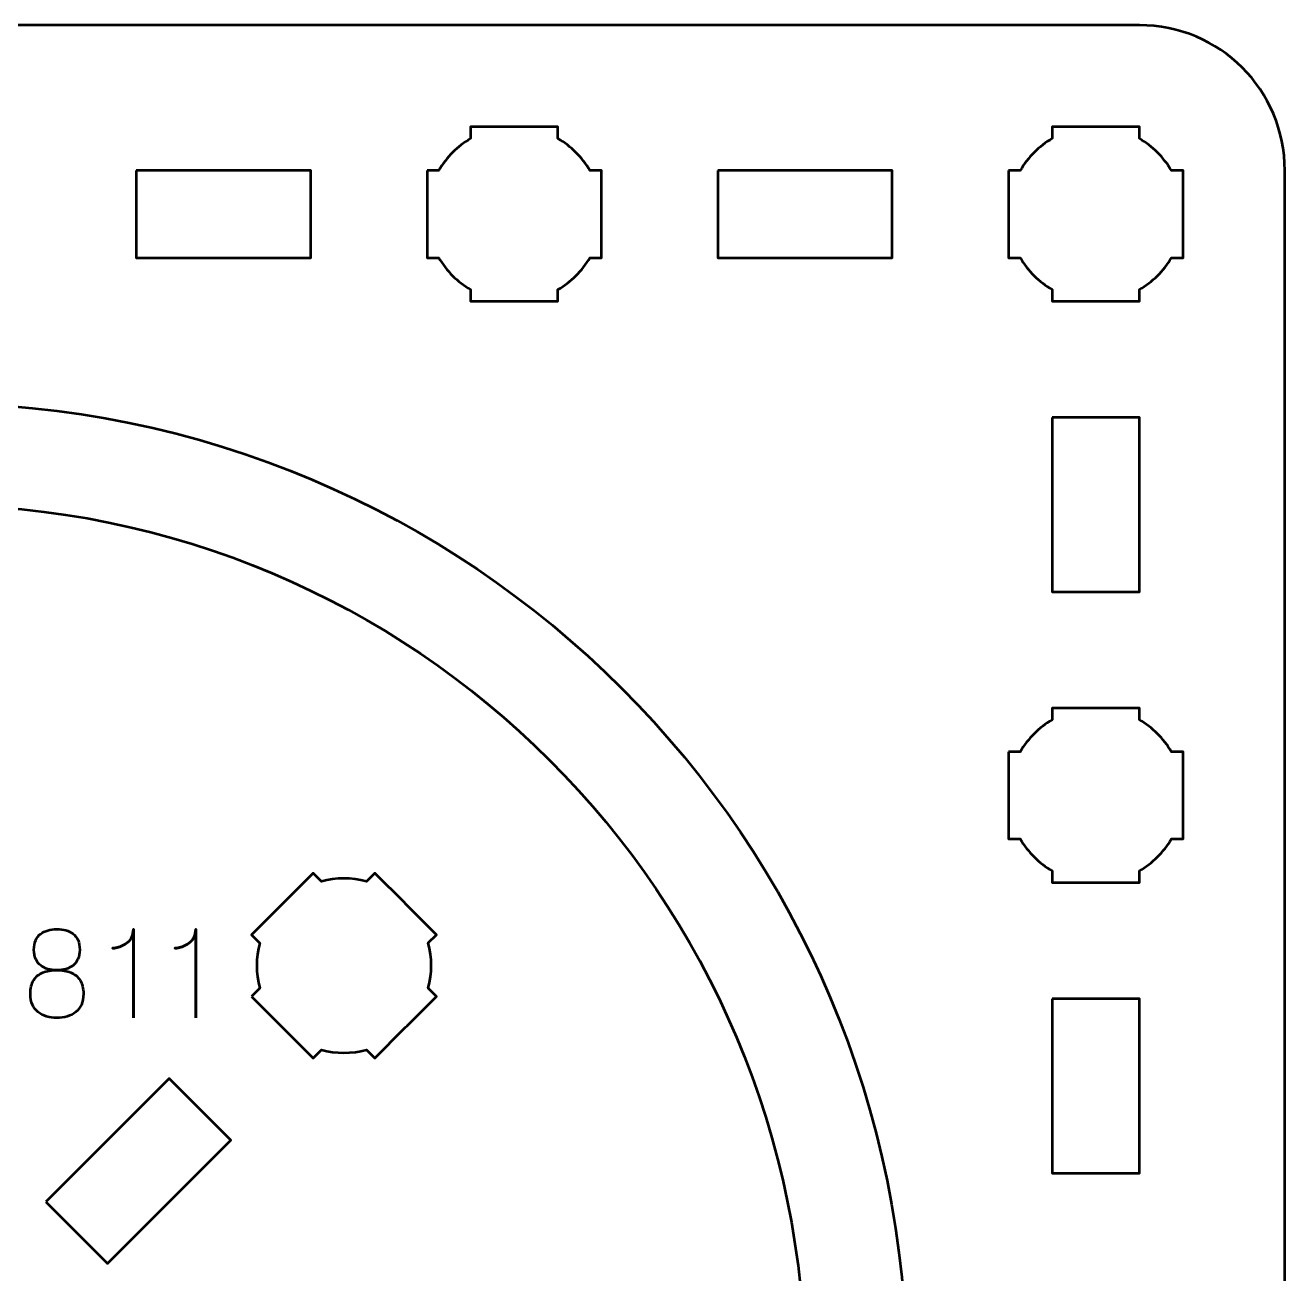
# Model space of a CAD drawing. Header units: centimetres. Extents: x -35.2 to 14.2, y -19.5 to -10.2.
# Drawn here: x -30.182 to -25.85, y -14.496 to -10.2 of the extents above; entities that cross this region are included whole.
import ezdxf

# ---------------------------------------------------------------- set-up
doc = ezdxf.new("R2010")
doc.units = ezdxf.units.CM
doc.header["$MEASUREMENT"] = 0
doc.layers.add('Layer 1', color=7, linetype='Continuous')

msp = doc.modelspace()

# ---------------------------------------------------------------- linework, layer by layer
at = {"layer": 'Layer 1', "lineweight": 53}
for centre, major_axis in [((-30.50001, -14.85001), (0, 3.35)), ((-30.5, -14.85), (0, 3))]:
    msp.add_ellipse(centre, major_axis=major_axis, ratio=1, dxfattribs=at)
for points, knots in [([(-34.64995, -10.19995), (-34.64995, -10.19995), (-26.35005, -10.19995), (-26.35005, -10.19995), (-26.35005, -10.19995), (-26.07305, -10.19995), (-25.84995, -10.42305), (-25.84995, -10.70005), (-25.84995, -10.70005), (-25.84995, -10.70005), (-25.84995, -18.99995), (-25.84995, -18.99995), (-25.84995, -18.99995), (-25.84995, -19.27695), (-26.07305, -19.50005), (-26.35005, -19.50005), (-26.35005, -19.50005), (-26.35005, -19.50005), (-34.64995, -19.50005), (-34.64995, -19.50005), (-34.64995, -19.50005), (-34.92695, -19.50005), (-35.15005, -19.27695), (-35.15005, -18.99995), (-35.15005, -18.99995), (-35.15005, -18.99995), (-35.15005, -10.70005), (-35.15005, -10.70005), (-35.15005, -10.70005), (-35.15005, -10.42305), (-34.92695, -10.19995), (-34.64995, -10.19995)], [0, 0, 0, 0, 0.125, 0.125, 0.125, 0.125, 0.25, 0.25, 0.25, 0.25, 0.375, 0.375, 0.375, 0.375, 0.5, 0.5, 0.5, 0.5, 0.625, 0.625, 0.625, 0.625, 0.75, 0.75, 0.75, 0.75, 0.875, 0.875, 0.875, 0.875, 1, 1, 1, 1]), ([(-28.80001, -10.69997), (-28.80001, -10.69997), (-28.75981, -10.69997), (-28.75981, -10.69997), (-28.75981, -10.69997), (-28.73348, -10.65445), (-28.69552, -10.61652), (-28.65001, -10.59019), (-28.65001, -10.59019), (-28.65001, -10.59019), (-28.65001, -10.54997), (-28.65001, -10.54997), (-28.65001, -10.54997), (-28.65001, -10.54997), (-28.35001, -10.54997), (-28.35001, -10.54997), (-28.35001, -10.54997), (-28.35001, -10.54997), (-28.35001, -10.59016), (-28.35001, -10.59016), (-28.35001, -10.59016), (-28.30448, -10.61649), (-28.26649, -10.65444), (-28.24013, -10.69997), (-28.24013, -10.69997), (-28.24013, -10.69997), (-28.20001, -10.69997), (-28.20001, -10.69997), (-28.20001, -10.69997), (-28.20001, -10.69997), (-28.20001, -10.84539), (-28.20001, -10.84539), (-28.20001, -10.84539), (-28.20001, -10.84539), (-28.19995, -10.85004), (-28.19995, -10.85004), (-28.19995, -10.85004), (-28.19995, -10.85004), (-28.20001, -10.85468), (-28.20001, -10.85468), (-28.20001, -10.85468), (-28.20001, -10.85468), (-28.20001, -10.99997), (-28.20001, -10.99997), (-28.20001, -10.99997), (-28.20001, -10.99997), (-28.24008, -10.99997), (-28.24008, -10.99997), (-28.24008, -10.99997), (-28.26643, -11.04554), (-28.30443, -11.08355), (-28.35001, -11.10991), (-28.35001, -11.10991), (-28.35001, -11.10991), (-28.35001, -11.14997), (-28.35001, -11.14997), (-28.35001, -11.14997), (-28.35001, -11.14997), (-28.49329, -11.14997), (-28.49329, -11.14997), (-28.49329, -11.14997), (-28.49329, -11.14997), (-28.49996, -11.15005), (-28.49996, -11.15005), (-28.49996, -11.15005), (-28.49996, -11.15005), (-28.50664, -11.14997), (-28.50664, -11.14997), (-28.50664, -11.14997), (-28.50664, -11.14997), (-28.65001, -11.14997), (-28.65001, -11.14997), (-28.65001, -11.14997), (-28.65001, -11.14997), (-28.65001, -11.10987), (-28.65001, -11.10987), (-28.65001, -11.10987), (-28.69555, -11.08351), (-28.73353, -11.04552), (-28.75986, -10.99997), (-28.75986, -10.99997), (-28.75986, -10.99997), (-28.80001, -10.99997), (-28.80001, -10.99997), (-28.80001, -10.99997), (-28.80001, -10.99997), (-28.80001, -10.69997), (-28.80001, -10.69997)], [0, 0, 0, 0, 0.0454545, 0.0454545, 0.0454545, 0.0454545, 0.0909091, 0.0909091, 0.0909091, 0.0909091, 0.1363636, 0.1363636, 0.1363636, 0.1363636, 0.1818182, 0.1818182, 0.1818182, 0.1818182, 0.2272727, 0.2272727, 0.2272727, 0.2272727, 0.2727273, 0.2727273, 0.2727273, 0.2727273, 0.3181818, 0.3181818, 0.3181818, 0.3181818, 0.3636364, 0.3636364, 0.3636364, 0.3636364, 0.4090909, 0.4090909, 0.4090909, 0.4090909, 0.4545455, 0.4545455, 0.4545455, 0.4545455, 0.5, 0.5, 0.5, 0.5, 0.5454545, 0.5454545, 0.5454545, 0.5454545, 0.5909091, 0.5909091, 0.5909091, 0.5909091, 0.6363636, 0.6363636, 0.6363636, 0.6363636, 0.6818182, 0.6818182, 0.6818182, 0.6818182, 0.7272727, 0.7272727, 0.7272727, 0.7272727, 0.7727273, 0.7727273, 0.7727273, 0.7727273, 0.8181818, 0.8181818, 0.8181818, 0.8181818, 0.8636364, 0.8636364, 0.8636364, 0.8636364, 0.9090909, 0.9090909, 0.9090909, 0.9090909, 0.9545455, 0.9545455, 0.9545455, 0.9545455, 1, 1, 1, 1]), ([(-26.80001, -10.69997), (-26.80001, -10.69997), (-26.75981, -10.69997), (-26.75981, -10.69997), (-26.75981, -10.69997), (-26.73348, -10.65445), (-26.69552, -10.61652), (-26.65001, -10.59019), (-26.65001, -10.59019), (-26.65001, -10.59019), (-26.65001, -10.54997), (-26.65001, -10.54997), (-26.65001, -10.54997), (-26.65001, -10.54997), (-26.35001, -10.54997), (-26.35001, -10.54997), (-26.35001, -10.54997), (-26.35001, -10.54997), (-26.35001, -10.59016), (-26.35001, -10.59016), (-26.35001, -10.59016), (-26.30448, -10.61649), (-26.26649, -10.65444), (-26.24013, -10.69997), (-26.24013, -10.69997), (-26.24013, -10.69997), (-26.20001, -10.69997), (-26.20001, -10.69997), (-26.20001, -10.69997), (-26.20001, -10.69997), (-26.20001, -10.84539), (-26.20001, -10.84539), (-26.20001, -10.84539), (-26.20001, -10.84539), (-26.19995, -10.85004), (-26.19995, -10.85004), (-26.19995, -10.85004), (-26.19995, -10.85004), (-26.20001, -10.85468), (-26.20001, -10.85468), (-26.20001, -10.85468), (-26.20001, -10.85468), (-26.20001, -10.99997), (-26.20001, -10.99997), (-26.20001, -10.99997), (-26.20001, -10.99997), (-26.24008, -10.99997), (-26.24008, -10.99997), (-26.24008, -10.99997), (-26.26643, -11.04554), (-26.30443, -11.08355), (-26.35001, -11.10991), (-26.35001, -11.10991), (-26.35001, -11.10991), (-26.35001, -11.14997), (-26.35001, -11.14997), (-26.35001, -11.14997), (-26.35001, -11.14997), (-26.49329, -11.14997), (-26.49329, -11.14997), (-26.49329, -11.14997), (-26.49329, -11.14997), (-26.49996, -11.15005), (-26.49996, -11.15005), (-26.49996, -11.15005), (-26.49996, -11.15005), (-26.50664, -11.14997), (-26.50664, -11.14997), (-26.50664, -11.14997), (-26.50664, -11.14997), (-26.65001, -11.14997), (-26.65001, -11.14997), (-26.65001, -11.14997), (-26.65001, -11.14997), (-26.65001, -11.10987), (-26.65001, -11.10987), (-26.65001, -11.10987), (-26.69555, -11.08351), (-26.73353, -11.04552), (-26.75986, -10.99997), (-26.75986, -10.99997), (-26.75986, -10.99997), (-26.80001, -10.99997), (-26.80001, -10.99997), (-26.80001, -10.99997), (-26.80001, -10.99997), (-26.80001, -10.69997), (-26.80001, -10.69997)], [0, 0, 0, 0, 0.0454545, 0.0454545, 0.0454545, 0.0454545, 0.0909091, 0.0909091, 0.0909091, 0.0909091, 0.1363636, 0.1363636, 0.1363636, 0.1363636, 0.1818182, 0.1818182, 0.1818182, 0.1818182, 0.2272727, 0.2272727, 0.2272727, 0.2272727, 0.2727273, 0.2727273, 0.2727273, 0.2727273, 0.3181818, 0.3181818, 0.3181818, 0.3181818, 0.3636364, 0.3636364, 0.3636364, 0.3636364, 0.4090909, 0.4090909, 0.4090909, 0.4090909, 0.4545455, 0.4545455, 0.4545455, 0.4545455, 0.5, 0.5, 0.5, 0.5, 0.5454545, 0.5454545, 0.5454545, 0.5454545, 0.5909091, 0.5909091, 0.5909091, 0.5909091, 0.6363636, 0.6363636, 0.6363636, 0.6363636, 0.6818182, 0.6818182, 0.6818182, 0.6818182, 0.7272727, 0.7272727, 0.7272727, 0.7272727, 0.7727273, 0.7727273, 0.7727273, 0.7727273, 0.8181818, 0.8181818, 0.8181818, 0.8181818, 0.8636364, 0.8636364, 0.8636364, 0.8636364, 0.9090909, 0.9090909, 0.9090909, 0.9090909, 0.9545455, 0.9545455, 0.9545455, 0.9545455, 1, 1, 1, 1]), ([(-29.79997, -10.70005), (-29.79997, -10.70005), (-29.19997, -10.70005), (-29.19997, -10.70005), (-29.19997, -10.70005), (-29.19997, -10.70005), (-29.19997, -11.00005), (-29.19997, -11.00005), (-29.19997, -11.00005), (-29.19997, -11.00005), (-29.79997, -11.00005), (-29.79997, -11.00005), (-29.79997, -11.00005), (-29.79997, -11.00005), (-29.79997, -10.70005), (-29.79997, -10.70005)], [0, 0, 0, 0, 0.25, 0.25, 0.25, 0.25, 0.5, 0.5, 0.5, 0.5, 0.75, 0.75, 0.75, 0.75, 1, 1, 1, 1]), ([(-27.8, -10.70005), (-27.8, -10.70005), (-27.2, -10.70005), (-27.2, -10.70005), (-27.2, -10.70005), (-27.2, -10.70005), (-27.2, -11.00005), (-27.2, -11.00005), (-27.2, -11.00005), (-27.2, -11.00005), (-27.8, -11.00005), (-27.8, -11.00005), (-27.8, -11.00005), (-27.8, -11.00005), (-27.8, -10.70005), (-27.8, -10.70005)], [0, 0, 0, 0, 0.25, 0.25, 0.25, 0.25, 0.5, 0.5, 0.5, 0.5, 0.75, 0.75, 0.75, 0.75, 1, 1, 1, 1]), ([(-26.65005, -11.55), (-26.65005, -11.55), (-26.35005, -11.55), (-26.35005, -11.55), (-26.35005, -11.55), (-26.35005, -11.55), (-26.35005, -12.15), (-26.35005, -12.15), (-26.35005, -12.15), (-26.35005, -12.15), (-26.65005, -12.15), (-26.65005, -12.15), (-26.65005, -12.15), (-26.65005, -12.15), (-26.65005, -11.55), (-26.65005, -11.55)], [0, 0, 0, 0, 0.25, 0.25, 0.25, 0.25, 0.5, 0.5, 0.5, 0.5, 0.75, 0.75, 0.75, 0.75, 1, 1, 1, 1]), ([(-26.80001, -12.69997), (-26.80001, -12.69997), (-26.75981, -12.69997), (-26.75981, -12.69997), (-26.75981, -12.69997), (-26.73348, -12.65445), (-26.69552, -12.61652), (-26.65001, -12.59019), (-26.65001, -12.59019), (-26.65001, -12.59019), (-26.65001, -12.54997), (-26.65001, -12.54997), (-26.65001, -12.54997), (-26.65001, -12.54997), (-26.35001, -12.54997), (-26.35001, -12.54997), (-26.35001, -12.54997), (-26.35001, -12.54997), (-26.35001, -12.59016), (-26.35001, -12.59016), (-26.35001, -12.59016), (-26.30448, -12.61649), (-26.26649, -12.65444), (-26.24013, -12.69997), (-26.24013, -12.69997), (-26.24013, -12.69997), (-26.20001, -12.69997), (-26.20001, -12.69997), (-26.20001, -12.69997), (-26.20001, -12.69997), (-26.20001, -12.84539), (-26.20001, -12.84539), (-26.20001, -12.84539), (-26.20001, -12.84539), (-26.19995, -12.85004), (-26.19995, -12.85004), (-26.19995, -12.85004), (-26.19995, -12.85004), (-26.20001, -12.85468), (-26.20001, -12.85468), (-26.20001, -12.85468), (-26.20001, -12.85468), (-26.20001, -12.99997), (-26.20001, -12.99997), (-26.20001, -12.99997), (-26.20001, -12.99997), (-26.24008, -12.99997), (-26.24008, -12.99997), (-26.24008, -12.99997), (-26.26643, -13.04554), (-26.30443, -13.08355), (-26.35001, -13.10991), (-26.35001, -13.10991), (-26.35001, -13.10991), (-26.35001, -13.14997), (-26.35001, -13.14997), (-26.35001, -13.14997), (-26.35001, -13.14997), (-26.49329, -13.14997), (-26.49329, -13.14997), (-26.49329, -13.14997), (-26.49329, -13.14997), (-26.49996, -13.15005), (-26.49996, -13.15005), (-26.49996, -13.15005), (-26.49996, -13.15005), (-26.50664, -13.14997), (-26.50664, -13.14997), (-26.50664, -13.14997), (-26.50664, -13.14997), (-26.65001, -13.14997), (-26.65001, -13.14997), (-26.65001, -13.14997), (-26.65001, -13.14997), (-26.65001, -13.10987), (-26.65001, -13.10987), (-26.65001, -13.10987), (-26.69555, -13.08351), (-26.73353, -13.04552), (-26.75986, -12.99997), (-26.75986, -12.99997), (-26.75986, -12.99997), (-26.80001, -12.99997), (-26.80001, -12.99997), (-26.80001, -12.99997), (-26.80001, -12.99997), (-26.80001, -12.69997), (-26.80001, -12.69997)], [0, 0, 0, 0, 0.0454545, 0.0454545, 0.0454545, 0.0454545, 0.0909091, 0.0909091, 0.0909091, 0.0909091, 0.1363636, 0.1363636, 0.1363636, 0.1363636, 0.1818182, 0.1818182, 0.1818182, 0.1818182, 0.2272727, 0.2272727, 0.2272727, 0.2272727, 0.2727273, 0.2727273, 0.2727273, 0.2727273, 0.3181818, 0.3181818, 0.3181818, 0.3181818, 0.3636364, 0.3636364, 0.3636364, 0.3636364, 0.4090909, 0.4090909, 0.4090909, 0.4090909, 0.4545455, 0.4545455, 0.4545455, 0.4545455, 0.5, 0.5, 0.5, 0.5, 0.5454545, 0.5454545, 0.5454545, 0.5454545, 0.5909091, 0.5909091, 0.5909091, 0.5909091, 0.6363636, 0.6363636, 0.6363636, 0.6363636, 0.6818182, 0.6818182, 0.6818182, 0.6818182, 0.7272727, 0.7272727, 0.7272727, 0.7272727, 0.7727273, 0.7727273, 0.7727273, 0.7727273, 0.8181818, 0.8181818, 0.8181818, 0.8181818, 0.8636364, 0.8636364, 0.8636364, 0.8636364, 0.9090909, 0.9090909, 0.9090909, 0.9090909, 0.9545455, 0.9545455, 0.9545455, 0.9545455, 1, 1, 1, 1]), ([(-29.404, -13.54184), (-29.404, -13.54184), (-29.37557, -13.51342), (-29.37557, -13.51342), (-29.37557, -13.51342), (-29.38914, -13.46261), (-29.38912, -13.40895), (-29.37556, -13.35815), (-29.37556, -13.35815), (-29.37556, -13.35815), (-29.404, -13.32971), (-29.404, -13.32971), (-29.404, -13.32971), (-29.404, -13.32971), (-29.19186, -13.11758), (-29.19186, -13.11758), (-29.19186, -13.11758), (-29.19186, -13.11758), (-29.16345, -13.146), (-29.16345, -13.146), (-29.16345, -13.146), (-29.11263, -13.13242), (-29.05894, -13.13239), (-29.0081, -13.14595), (-29.0081, -13.14595), (-29.0081, -13.14595), (-28.97973, -13.11758), (-28.97973, -13.11758), (-28.97973, -13.11758), (-28.97973, -13.11758), (-28.87691, -13.22041), (-28.87691, -13.22041), (-28.87691, -13.22041), (-28.87691, -13.22041), (-28.87357, -13.22365), (-28.87357, -13.22365), (-28.87357, -13.22365), (-28.87357, -13.22365), (-28.87034, -13.22697), (-28.87034, -13.22697), (-28.87034, -13.22697), (-28.87034, -13.22697), (-28.7676, -13.32971), (-28.7676, -13.32971), (-28.7676, -13.32971), (-28.7676, -13.32971), (-28.79593, -13.35804), (-28.79593, -13.35804), (-28.79593, -13.35804), (-28.78234, -13.4089), (-28.78234, -13.46265), (-28.79593, -13.51352), (-28.79593, -13.51352), (-28.79593, -13.51352), (-28.7676, -13.54184), (-28.7676, -13.54184), (-28.7676, -13.54184), (-28.7676, -13.54184), (-28.86892, -13.64316), (-28.86892, -13.64316), (-28.86892, -13.64316), (-28.86892, -13.64316), (-28.87357, -13.64793), (-28.87357, -13.64793), (-28.87357, -13.64793), (-28.87357, -13.64793), (-28.87835, -13.6526), (-28.87835, -13.6526), (-28.87835, -13.6526), (-28.87835, -13.6526), (-28.97973, -13.75397), (-28.97973, -13.75397), (-28.97973, -13.75397), (-28.97973, -13.75397), (-29.00809, -13.72562), (-29.00809, -13.72562), (-29.00809, -13.72562), (-29.05893, -13.73918), (-29.11265, -13.73917), (-29.16347, -13.72558), (-29.16347, -13.72558), (-29.16347, -13.72558), (-29.19186, -13.75397), (-29.19186, -13.75397), (-29.19186, -13.75397), (-29.19186, -13.75397), (-29.404, -13.54184), (-29.404, -13.54184)], [0, 0, 0, 0, 0.0454545, 0.0454545, 0.0454545, 0.0454545, 0.0909091, 0.0909091, 0.0909091, 0.0909091, 0.1363636, 0.1363636, 0.1363636, 0.1363636, 0.1818182, 0.1818182, 0.1818182, 0.1818182, 0.2272727, 0.2272727, 0.2272727, 0.2272727, 0.2727273, 0.2727273, 0.2727273, 0.2727273, 0.3181818, 0.3181818, 0.3181818, 0.3181818, 0.3636364, 0.3636364, 0.3636364, 0.3636364, 0.4090909, 0.4090909, 0.4090909, 0.4090909, 0.4545455, 0.4545455, 0.4545455, 0.4545455, 0.5, 0.5, 0.5, 0.5, 0.5454545, 0.5454545, 0.5454545, 0.5454545, 0.5909091, 0.5909091, 0.5909091, 0.5909091, 0.6363636, 0.6363636, 0.6363636, 0.6363636, 0.6818182, 0.6818182, 0.6818182, 0.6818182, 0.7272727, 0.7272727, 0.7272727, 0.7272727, 0.7727273, 0.7727273, 0.7727273, 0.7727273, 0.8181818, 0.8181818, 0.8181818, 0.8181818, 0.8636364, 0.8636364, 0.8636364, 0.8636364, 0.9090909, 0.9090909, 0.9090909, 0.9090909, 0.9545455, 0.9545455, 0.9545455, 0.9545455, 1, 1, 1, 1]), ([(-26.65005, -13.54996), (-26.65005, -13.54996), (-26.35005, -13.54996), (-26.35005, -13.54996), (-26.35005, -13.54996), (-26.35005, -13.54996), (-26.35005, -14.14997), (-26.35005, -14.14997), (-26.35005, -14.14997), (-26.35005, -14.14997), (-26.65005, -14.14997), (-26.65005, -14.14997), (-26.65005, -14.14997), (-26.65005, -14.14997), (-26.65005, -13.54996), (-26.65005, -13.54996)], [0, 0, 0, 0, 0.25, 0.25, 0.25, 0.25, 0.5, 0.5, 0.5, 0.5, 0.75, 0.75, 0.75, 0.75, 1, 1, 1, 1]), ([(-30.11113, -14.24901), (-30.11113, -14.24901), (-29.68686, -13.82474), (-29.68686, -13.82474), (-29.68686, -13.82474), (-29.68686, -13.82474), (-29.47473, -14.03687), (-29.47473, -14.03687), (-29.47473, -14.03687), (-29.47473, -14.03687), (-29.899, -14.46114), (-29.899, -14.46114), (-29.899, -14.46114), (-29.899, -14.46114), (-30.11113, -14.24901), (-30.11113, -14.24901)], [0, 0, 0, 0, 0.25, 0.25, 0.25, 0.25, 0.5, 0.5, 0.5, 0.5, 0.75, 0.75, 0.75, 0.75, 1, 1, 1, 1])]:
    msp.add_open_spline(points, degree=3, knots=knots, dxfattribs=at)
at = {"layer": 'Layer 1', "color": 5, "lineweight": 53}
for points, knots in [([(-30.07327, -13.45155), (-30.06241, -13.45155), (-30.05225, -13.45028), (-30.04272, -13.44774), (-30.04272, -13.44774), (-30.03327, -13.44513), (-30.02494, -13.44104), (-30.01768, -13.43546), (-30.01768, -13.43546), (-30.01048, -13.42989), (-30.00484, -13.42262), (-30.00074, -13.41366), (-30.00074, -13.41366), (-29.99665, -13.40477), (-29.99461, -13.39398), (-29.99454, -13.38128), (-29.99454, -13.38128), (-29.99461, -13.36858), (-29.99658, -13.35771), (-30.00046, -13.34868), (-30.00046, -13.34868), (-30.00434, -13.33965), (-30.00985, -13.33224), (-30.0169, -13.32653), (-30.0169, -13.32653), (-30.02396, -13.32088), (-30.03228, -13.31672), (-30.04188, -13.31411), (-30.04188, -13.31411), (-30.0514, -13.3115), (-30.06192, -13.31037), (-30.07327, -13.31058), (-30.07327, -13.31058), (-30.08463, -13.31072), (-30.09515, -13.31221), (-30.10467, -13.31482), (-30.10467, -13.31482), (-30.11427, -13.3175), (-30.12259, -13.32159), (-30.12965, -13.32716), (-30.12965, -13.32716), (-30.1367, -13.33274), (-30.14221, -13.34), (-30.14609, -13.34889), (-30.14609, -13.34889), (-30.14997, -13.35785), (-30.15194, -13.36858), (-30.15201, -13.38128), (-30.15201, -13.38128), (-30.15194, -13.39398), (-30.1499, -13.40477), (-30.1458, -13.41366), (-30.1458, -13.41366), (-30.14171, -13.42262), (-30.13607, -13.42989), (-30.1288, -13.43546), (-30.1288, -13.43546), (-30.1216, -13.44104), (-30.11328, -13.44513), (-30.10382, -13.44774), (-30.10382, -13.44774), (-30.0943, -13.45028), (-30.08414, -13.45155), (-30.07327, -13.45155)], [0, 0, 0, 0, 0.0625, 0.0625, 0.0625, 0.0625, 0.125, 0.125, 0.125, 0.125, 0.1875, 0.1875, 0.1875, 0.1875, 0.25, 0.25, 0.25, 0.25, 0.3125, 0.3125, 0.3125, 0.3125, 0.375, 0.375, 0.375, 0.375, 0.4375, 0.4375, 0.4375, 0.4375, 0.5, 0.5, 0.5, 0.5, 0.5625, 0.5625, 0.5625, 0.5625, 0.625, 0.625, 0.625, 0.625, 0.6875, 0.6875, 0.6875, 0.6875, 0.75, 0.75, 0.75, 0.75, 0.8125, 0.8125, 0.8125, 0.8125, 0.875, 0.875, 0.875, 0.875, 0.9375, 0.9375, 0.9375, 0.9375, 1, 1, 1, 1]), ([(-30.07327, -13.45155), (-30.06241, -13.45155), (-30.05225, -13.45028), (-30.04272, -13.44774), (-30.04272, -13.44774), (-30.03327, -13.44513), (-30.02494, -13.44104), (-30.01768, -13.43546), (-30.01768, -13.43546), (-30.01048, -13.42989), (-30.00484, -13.42262), (-30.00074, -13.41366), (-30.00074, -13.41366), (-29.99665, -13.40477), (-29.99461, -13.39398), (-29.99454, -13.38128), (-29.99454, -13.38128), (-29.99461, -13.36858), (-29.99658, -13.35771), (-30.00046, -13.34868), (-30.00046, -13.34868), (-30.00434, -13.33965), (-30.00985, -13.33224), (-30.0169, -13.32653), (-30.0169, -13.32653), (-30.02396, -13.32088), (-30.03228, -13.31672), (-30.04188, -13.31411), (-30.04188, -13.31411), (-30.0514, -13.3115), (-30.06192, -13.31037), (-30.07327, -13.31058), (-30.07327, -13.31058), (-30.08463, -13.31072), (-30.09515, -13.31221), (-30.10467, -13.31482), (-30.10467, -13.31482), (-30.11427, -13.3175), (-30.12259, -13.32159), (-30.12965, -13.32716), (-30.12965, -13.32716), (-30.1367, -13.33274), (-30.14221, -13.34), (-30.14609, -13.34889), (-30.14609, -13.34889), (-30.14997, -13.35785), (-30.15194, -13.36858), (-30.15201, -13.38128), (-30.15201, -13.38128), (-30.15194, -13.39398), (-30.1499, -13.40477), (-30.1458, -13.41366), (-30.1458, -13.41366), (-30.14171, -13.42262), (-30.13607, -13.42989), (-30.1288, -13.43546), (-30.1288, -13.43546), (-30.1216, -13.44104), (-30.11328, -13.44513), (-30.10382, -13.44774), (-30.10382, -13.44774), (-30.0943, -13.45028), (-30.08414, -13.45155), (-30.07327, -13.45155)], [0, 0, 0, 0, 0.0625, 0.0625, 0.0625, 0.0625, 0.125, 0.125, 0.125, 0.125, 0.1875, 0.1875, 0.1875, 0.1875, 0.25, 0.25, 0.25, 0.25, 0.3125, 0.3125, 0.3125, 0.3125, 0.375, 0.375, 0.375, 0.375, 0.4375, 0.4375, 0.4375, 0.4375, 0.5, 0.5, 0.5, 0.5, 0.5625, 0.5625, 0.5625, 0.5625, 0.625, 0.625, 0.625, 0.625, 0.6875, 0.6875, 0.6875, 0.6875, 0.75, 0.75, 0.75, 0.75, 0.8125, 0.8125, 0.8125, 0.8125, 0.875, 0.875, 0.875, 0.875, 0.9375, 0.9375, 0.9375, 0.9375, 1, 1, 1, 1]), ([(-29.80996, -13.61538), (-29.80996, -13.61538), (-29.80996, -13.31016), (-29.80996, -13.31016), (-29.80996, -13.31016), (-29.81003, -13.32053), (-29.81187, -13.32942), (-29.8154, -13.33683), (-29.8154, -13.33683), (-29.81885, -13.34431), (-29.82344, -13.35045), (-29.82908, -13.35538), (-29.82908, -13.35538), (-29.83473, -13.36032), (-29.8408, -13.36427), (-29.84729, -13.36724), (-29.84729, -13.36724), (-29.85378, -13.37013), (-29.86006, -13.37232), (-29.86613, -13.37366), (-29.86613, -13.37366), (-29.87226, -13.37507), (-29.87749, -13.37592), (-29.88193, -13.3762), (-29.88193, -13.3762), (-29.87749, -13.37592), (-29.87226, -13.37507), (-29.86613, -13.37366), (-29.86613, -13.37366), (-29.86006, -13.37232), (-29.85378, -13.37013), (-29.84729, -13.36724), (-29.84729, -13.36724), (-29.8408, -13.36427), (-29.83473, -13.36032), (-29.82908, -13.35538), (-29.82908, -13.35538), (-29.82344, -13.35045), (-29.81885, -13.34431), (-29.8154, -13.33683), (-29.8154, -13.33683), (-29.81187, -13.32942), (-29.81003, -13.32053), (-29.80996, -13.31016), (-29.80996, -13.31016), (-29.80996, -13.31016), (-29.80996, -13.61538), (-29.80996, -13.61538)], [0, 0, 0, 0, 0.0833333, 0.0833333, 0.0833333, 0.0833333, 0.1666667, 0.1666667, 0.1666667, 0.1666667, 0.25, 0.25, 0.25, 0.25, 0.3333333, 0.3333333, 0.3333333, 0.3333333, 0.4166667, 0.4166667, 0.4166667, 0.4166667, 0.5, 0.5, 0.5, 0.5, 0.5833333, 0.5833333, 0.5833333, 0.5833333, 0.6666667, 0.6666667, 0.6666667, 0.6666667, 0.75, 0.75, 0.75, 0.75, 0.8333333, 0.8333333, 0.8333333, 0.8333333, 0.9166667, 0.9166667, 0.9166667, 0.9166667, 1, 1, 1, 1]), ([(-29.59576, -13.61538), (-29.59576, -13.61538), (-29.59576, -13.31016), (-29.59576, -13.31016), (-29.59576, -13.31016), (-29.59583, -13.32053), (-29.59767, -13.32942), (-29.6012, -13.33683), (-29.6012, -13.33683), (-29.60465, -13.34431), (-29.60924, -13.35045), (-29.61488, -13.35538), (-29.61488, -13.35538), (-29.62053, -13.36032), (-29.6266, -13.36427), (-29.63309, -13.36724), (-29.63309, -13.36724), (-29.63958, -13.37013), (-29.64586, -13.37232), (-29.65193, -13.37366), (-29.65193, -13.37366), (-29.65806, -13.37507), (-29.66329, -13.37592), (-29.66773, -13.3762), (-29.66773, -13.3762), (-29.66329, -13.37592), (-29.65806, -13.37507), (-29.65193, -13.37366), (-29.65193, -13.37366), (-29.64586, -13.37232), (-29.63958, -13.37013), (-29.63309, -13.36724), (-29.63309, -13.36724), (-29.6266, -13.36427), (-29.62053, -13.36032), (-29.61488, -13.35538), (-29.61488, -13.35538), (-29.60924, -13.35045), (-29.60465, -13.34431), (-29.6012, -13.33683), (-29.6012, -13.33683), (-29.59767, -13.32942), (-29.59583, -13.32053), (-29.59576, -13.31016), (-29.59576, -13.31016), (-29.59576, -13.31016), (-29.59576, -13.61538), (-29.59576, -13.61538)], [0, 0, 0, 0, 0.0833333, 0.0833333, 0.0833333, 0.0833333, 0.1666667, 0.1666667, 0.1666667, 0.1666667, 0.25, 0.25, 0.25, 0.25, 0.3333333, 0.3333333, 0.3333333, 0.3333333, 0.4166667, 0.4166667, 0.4166667, 0.4166667, 0.5, 0.5, 0.5, 0.5, 0.5833333, 0.5833333, 0.5833333, 0.5833333, 0.6666667, 0.6666667, 0.6666667, 0.6666667, 0.75, 0.75, 0.75, 0.75, 0.8333333, 0.8333333, 0.8333333, 0.8333333, 0.9166667, 0.9166667, 0.9166667, 0.9166667, 1, 1, 1, 1]), ([(-30.07327, -13.61538), (-30.06057, -13.61538), (-30.04872, -13.6139), (-30.03771, -13.61079), (-30.03771, -13.61079), (-30.02671, -13.60769), (-30.01704, -13.60282), (-30.00865, -13.59619), (-30.00865, -13.59619), (-30.00032, -13.58963), (-29.99376, -13.58116), (-29.98903, -13.57072), (-29.98903, -13.57072), (-29.9843, -13.56035), (-29.98191, -13.54786), (-29.98184, -13.53325), (-29.98184, -13.53325), (-29.98198, -13.51385), (-29.98579, -13.49812), (-29.99334, -13.48612), (-29.99334, -13.48612), (-30.00088, -13.47406), (-30.01147, -13.46531), (-30.02509, -13.45974), (-30.02509, -13.45974), (-30.03877, -13.45423), (-30.05479, -13.45148), (-30.07327, -13.45155), (-30.07327, -13.45155), (-30.09169, -13.45148), (-30.10778, -13.45423), (-30.12132, -13.45974), (-30.12132, -13.45974), (-30.13494, -13.46531), (-30.14545, -13.47406), (-30.15293, -13.48612), (-30.15293, -13.48612), (-30.16041, -13.49812), (-30.16422, -13.51385), (-30.16429, -13.53325), (-30.16429, -13.53325), (-30.16422, -13.54786), (-30.16182, -13.56035), (-30.15709, -13.57072), (-30.15709, -13.57072), (-30.15237, -13.58116), (-30.14588, -13.58963), (-30.13748, -13.59619), (-30.13748, -13.59619), (-30.12915, -13.60282), (-30.11956, -13.60769), (-30.10855, -13.61079), (-30.10855, -13.61079), (-30.09762, -13.6139), (-30.08583, -13.61538), (-30.07327, -13.61538)], [0, 0, 0, 0, 0.0714286, 0.0714286, 0.0714286, 0.0714286, 0.1428571, 0.1428571, 0.1428571, 0.1428571, 0.2142857, 0.2142857, 0.2142857, 0.2142857, 0.2857143, 0.2857143, 0.2857143, 0.2857143, 0.3571429, 0.3571429, 0.3571429, 0.3571429, 0.4285714, 0.4285714, 0.4285714, 0.4285714, 0.5, 0.5, 0.5, 0.5, 0.5714286, 0.5714286, 0.5714286, 0.5714286, 0.6428571, 0.6428571, 0.6428571, 0.6428571, 0.7142857, 0.7142857, 0.7142857, 0.7142857, 0.7857143, 0.7857143, 0.7857143, 0.7857143, 0.8571429, 0.8571429, 0.8571429, 0.8571429, 0.9285714, 0.9285714, 0.9285714, 0.9285714, 1, 1, 1, 1]), ([(-30.07327, -13.61538), (-30.06057, -13.61538), (-30.04872, -13.6139), (-30.03771, -13.61079), (-30.03771, -13.61079), (-30.02671, -13.60769), (-30.01704, -13.60282), (-30.00865, -13.59619), (-30.00865, -13.59619), (-30.00032, -13.58963), (-29.99376, -13.58116), (-29.98903, -13.57072), (-29.98903, -13.57072), (-29.9843, -13.56035), (-29.98191, -13.54786), (-29.98184, -13.53325), (-29.98184, -13.53325), (-29.98198, -13.51385), (-29.98579, -13.49812), (-29.99334, -13.48612), (-29.99334, -13.48612), (-30.00088, -13.47406), (-30.01147, -13.46531), (-30.02509, -13.45974), (-30.02509, -13.45974), (-30.03877, -13.45423), (-30.05479, -13.45148), (-30.07327, -13.45155), (-30.07327, -13.45155), (-30.09169, -13.45148), (-30.10778, -13.45423), (-30.12132, -13.45974), (-30.12132, -13.45974), (-30.13494, -13.46531), (-30.14545, -13.47406), (-30.15293, -13.48612), (-30.15293, -13.48612), (-30.16041, -13.49812), (-30.16422, -13.51385), (-30.16429, -13.53325), (-30.16429, -13.53325), (-30.16422, -13.54786), (-30.16182, -13.56035), (-30.15709, -13.57072), (-30.15709, -13.57072), (-30.15237, -13.58116), (-30.14588, -13.58963), (-30.13748, -13.59619), (-30.13748, -13.59619), (-30.12915, -13.60282), (-30.11956, -13.60769), (-30.10855, -13.61079), (-30.10855, -13.61079), (-30.09762, -13.6139), (-30.08583, -13.61538), (-30.07327, -13.61538)], [0, 0, 0, 0, 0.0714286, 0.0714286, 0.0714286, 0.0714286, 0.1428571, 0.1428571, 0.1428571, 0.1428571, 0.2142857, 0.2142857, 0.2142857, 0.2142857, 0.2857143, 0.2857143, 0.2857143, 0.2857143, 0.3571429, 0.3571429, 0.3571429, 0.3571429, 0.4285714, 0.4285714, 0.4285714, 0.4285714, 0.5, 0.5, 0.5, 0.5, 0.5714286, 0.5714286, 0.5714286, 0.5714286, 0.6428571, 0.6428571, 0.6428571, 0.6428571, 0.7142857, 0.7142857, 0.7142857, 0.7142857, 0.7857143, 0.7857143, 0.7857143, 0.7857143, 0.8571429, 0.8571429, 0.8571429, 0.8571429, 0.9285714, 0.9285714, 0.9285714, 0.9285714, 1, 1, 1, 1])]:
    msp.add_open_spline(points, degree=3, knots=knots, dxfattribs=at)

doc.saveas('drawing.dxf')
